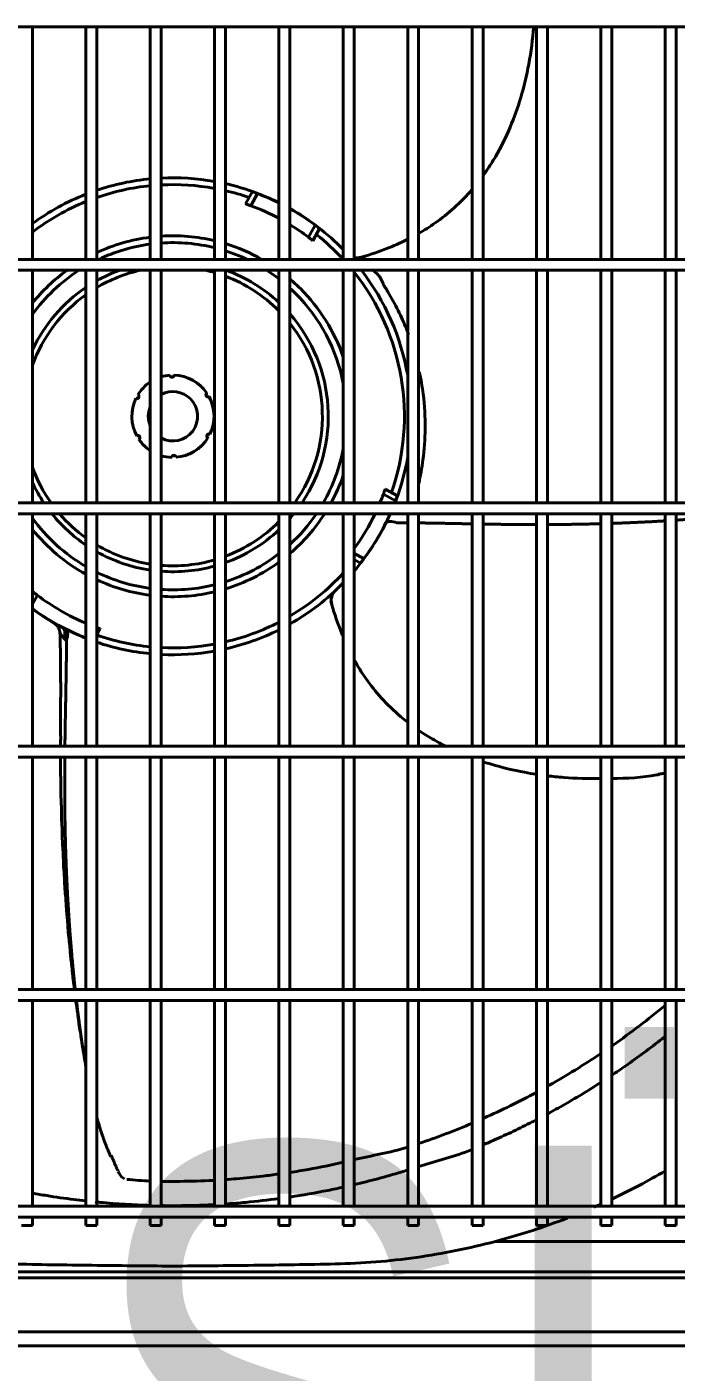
# Model space of a CAD drawing. Extents: x 58467 to 79089, y -33726 to -17391.
# Drawn here: x 78398.43 to 78422.12, y -19486.86 to -19437.8 of the extents above; entities that cross this region are included whole.
import ezdxf

# ---------------------------------------------------------------- set-up
doc = ezdxf.new("R2010")
doc.units = 0
doc.header["$LTSCALE"] = 100
doc.layers.add('+ENTE-ST-DOSEME USTU KONDDRENAJ', color=110, linetype='DOSEMEUSTUKONDENSDRENAJ_LINE', lineweight=40)
doc.layers.add('BA_text_material', color=12, linetype='Continuous')
doc.styles.add('text2', font='arial.ttf', dxfattribs={"width": 0.8})
doc.linetypes.add('DOSEMEUSTUKONDENSDRENAJ_LINE', pattern='A,300,-40,["CD",Standard,S=15,R=0,X=-35,Y=-7.5],0', length=340)

# ---------------------------------------------------------------- blocks, each defined once
blk = doc.blocks.new('2 KAT SOL')
at = {"color": 3}
for p, q in [((54065.897, -32138.881, -3.539), (54184.259, -32138.881, -3.539)), ((54089.216, -32147.36, -3.539), (54089.216, -32138.882, -3.539)), ((54091.166, -32138.882, -3.539), (54091.166, -32147.36, -3.539)), ((54091.566, -32147.36, -3.539), (54091.566, -32138.882, -3.539)), ((54093.516, -32138.882, -3.539), (54093.516, -32147.36, -3.539)), ((54093.916, -32147.36, -3.539), (54093.916, -32138.882, -3.539)), ((54095.865, -32138.882, -3.539), (54095.865, -32147.36, -3.539)), ((54096.265, -32147.36, -3.539), (54096.265, -32138.882, -3.539)), ((54098.215, -32138.882, -3.539), (54098.215, -32147.36, -3.539)), ((54098.615, -32147.36, -3.539), (54098.615, -32138.882, -3.539)), ((54100.565, -32138.882, -3.539), (54100.565, -32147.36, -3.539)), ((54100.965, -32147.36, -3.539), (54100.965, -32138.882, -3.539)), ((54102.914, -32138.882, -3.539), (54102.914, -32147.36, -3.539)), ((54103.314, -32147.36, -3.539), (54103.314, -32138.882, -3.539)), ((54105.264, -32138.882, -3.539), (54105.264, -32147.36, -3.539)), ((54105.664, -32147.36, -3.539), (54105.664, -32138.882, -3.539)), ((54107.613, -32138.882, -3.539), (54107.613, -32147.36, -3.539)), ((54108.013, -32147.36, -3.539), (54108.013, -32138.882, -3.539)), ((54109.963, -32138.882, -3.539), (54109.963, -32147.36, -3.539)), ((54110.363, -32147.36, -3.539), (54110.363, -32138.882, -3.539)), ((54112.313, -32138.882, -3.539), (54112.313, -32147.36, -3.539)), ((54112.713, -32147.36, -3.539), (54112.713, -32138.882, -3.539)), ((54097, -32145.334, -3.539), (54097.244, -32144.889, -3.539)), ((54097.434, -32144.959, -3.539), (54097.19, -32145.402, -3.539)), ((54098.714, -32145.561, -3.539), (54098.715, -32145.561, -3.539)), ((54099.294, -32146.556, -3.539), (54099.537, -32146.113, -3.539)), ((54099.698, -32146.236, -3.539), (54099.454, -32146.681, -3.539)), ((54184.259, -32147.36, -3.539), (54065.897, -32147.36, -3.539)), ((54065.897, -32147.76, -3.539), (54184.259, -32147.76, -3.539)), ((54089.216, -32156.238, -3.539), (54089.216, -32147.76, -3.539)), ((54091.166, -32147.76, -3.539), (54091.166, -32156.238, -3.539)), ((54091.566, -32156.238, -3.539), (54091.566, -32147.76, -3.539)), ((54093.516, -32147.76, -3.539), (54093.516, -32156.238, -3.539)), ((54093.916, -32156.238, -3.539), (54093.916, -32147.76, -3.539)), ((54095.865, -32147.76, -3.539), (54095.865, -32156.238, -3.539)), ((54096.265, -32156.238, -3.539), (54096.265, -32147.76, -3.539)), ((54098.215, -32147.76, -3.539), (54098.215, -32156.238, -3.539)), ((54098.615, -32156.238, -3.539), (54098.615, -32147.76, -3.539)), ((54100.565, -32147.76, -3.539), (54100.565, -32156.238, -3.539)), ((54100.965, -32156.238, -3.539), (54100.965, -32147.76, -3.539)), ((54102.914, -32147.76, -3.539), (54102.914, -32156.238, -3.539)), ((54103.314, -32156.238, -3.539), (54103.314, -32147.76, -3.539)), ((54105.264, -32147.76, -3.539), (54105.264, -32156.238, -3.539)), ((54105.664, -32156.238, -3.539), (54105.664, -32147.76, -3.539)), ((54107.613, -32147.76, -3.539), (54107.613, -32156.238, -3.539)), ((54108.013, -32156.238, -3.539), (54108.013, -32147.76, -3.539)), ((54109.963, -32147.76, -3.539), (54109.963, -32156.238, -3.539)), ((54110.363, -32156.238, -3.539), (54110.363, -32147.76, -3.539)), ((54112.313, -32147.76, -3.539), (54112.313, -32156.238, -3.539)), ((54112.713, -32156.238, -3.539), (54112.713, -32147.76, -3.539)), ((54102.094, -32155.737, -3.539), (54102.539, -32155.981, -3.539)), ((54184.259, -32156.239, -3.539), (54065.897, -32156.239, -3.539)), ((54102.469, -32156.171, -3.539), (54102.026, -32155.928, -3.539)), ((54065.897, -32156.638, -3.539), (54184.259, -32156.638, -3.539)), ((54089.216, -32165.117, -3.539), (54089.216, -32156.638, -3.539)), ((54091.166, -32156.638, -3.539), (54091.166, -32165.117, -3.539)), ((54091.566, -32165.117, -3.539), (54091.566, -32156.638, -3.539)), ((54093.516, -32156.638, -3.539), (54093.516, -32165.117, -3.539)), ((54093.916, -32165.117, -3.539), (54093.916, -32156.638, -3.539)), ((54095.865, -32156.638, -3.539), (54095.865, -32165.117, -3.539)), ((54096.265, -32165.117, -3.539), (54096.265, -32156.638, -3.539)), ((54098.215, -32156.638, -3.539), (54098.215, -32165.117, -3.539)), ((54098.615, -32165.117, -3.539), (54098.615, -32156.638, -3.539)), ((54100.565, -32156.638, -3.539), (54100.565, -32165.117, -3.539)), ((54100.965, -32165.117, -3.539), (54100.965, -32156.638, -3.539)), ((54102.914, -32156.638, -3.539), (54102.914, -32165.117, -3.539)), ((54103.314, -32165.117, -3.539), (54103.314, -32156.638, -3.539)), ((54105.264, -32156.638, -3.539), (54105.264, -32165.117, -3.539)), ((54105.664, -32165.117, -3.539), (54105.664, -32156.638, -3.539)), ((54107.613, -32156.638, -3.539), (54107.613, -32165.117, -3.539)), ((54108.013, -32165.117, -3.539), (54108.013, -32156.638, -3.539)), ((54109.963, -32156.638, -3.539), (54109.963, -32165.117, -3.539)), ((54110.363, -32165.117, -3.539), (54110.363, -32156.638, -3.539)), ((54112.313, -32156.638, -3.539), (54112.313, -32165.117, -3.539)), ((54112.713, -32165.117, -3.539), (54112.713, -32156.638, -3.539)), ((54103.314, -32157.554, -3.539), (54103.317, -32157.556, -3.539)), ((54103.314, -32157.554, -3.539), (54103.317, -32157.556, -3.539)), ((54100.965, -32158.083, -3.539), (54101.315, -32158.275, -3.539)), ((54101.192, -32158.436, -3.539), (54100.965, -32158.311, -3.539)), ((54089.216, -32159.521, -3.539), (54089.236, -32159.485, -3.539)), ((54089.396, -32159.609, -3.539), (54089.216, -32159.937, -3.539)), ((54100.28, -32159.442, -3.539), (54100.261, -32159.46, -3.539)), ((54091.691, -32160.831, -3.539), (54091.566, -32161.059, -3.539)), ((54103.319, -32161.506, -3.539), (54103.314, -32161.511, -3.539)), ((54184.259, -32165.117, -3.539), (54065.897, -32165.117, -3.539)), ((54065.897, -32165.517, -3.539), (54184.259, -32165.517, -3.539)), ((54089.216, -32173.995, -3.539), (54089.216, -32165.517, -3.539)), ((54091.166, -32165.517, -3.539), (54091.166, -32173.995, -3.539)), ((54091.566, -32173.995, -3.539), (54091.566, -32165.517, -3.539)), ((54093.516, -32165.517, -3.539), (54093.516, -32173.995, -3.539)), ((54093.916, -32173.995, -3.539), (54093.916, -32165.517, -3.539)), ((54095.865, -32165.517, -3.539), (54095.865, -32173.995, -3.539)), ((54096.265, -32173.995, -3.539), (54096.265, -32165.517, -3.539)), ((54098.215, -32165.517, -3.539), (54098.215, -32173.995, -3.539)), ((54098.615, -32173.995, -3.539), (54098.615, -32165.517, -3.539)), ((54100.565, -32165.517, -3.539), (54100.565, -32173.995, -3.539)), ((54100.965, -32173.995, -3.539), (54100.965, -32165.517, -3.539)), ((54102.914, -32165.517, -3.539), (54102.914, -32173.995, -3.539)), ((54103.314, -32173.995, -3.539), (54103.314, -32165.517, -3.539)), ((54105.264, -32165.517, -3.539), (54105.264, -32173.995, -3.539)), ((54105.664, -32173.995, -3.539), (54105.664, -32165.517, -3.539)), ((54107.613, -32165.517, -3.539), (54107.613, -32173.995, -3.539)), ((54108.013, -32173.995, -3.539), (54108.013, -32165.517, -3.539)), ((54109.963, -32165.517, -3.539), (54109.963, -32173.995, -3.539)), ((54110.363, -32173.995, -3.539), (54110.363, -32165.517, -3.539)), ((54112.313, -32165.517, -3.539), (54112.313, -32173.995, -3.539)), ((54112.713, -32173.995, -3.539), (54112.713, -32165.517, -3.539)), ((54184.259, -32173.996, -3.539), (54065.897, -32173.996, -3.539)), ((54065.897, -32174.396, -3.539), (54184.259, -32174.396, -3.539)), ((54089.216, -32181.9, -3.539), (54089.216, -32174.395, -3.539)), ((54091.166, -32174.395, -3.539), (54091.166, -32181.9, -3.539)), ((54091.566, -32181.9, -3.539), (54091.566, -32174.395, -3.539)), ((54093.516, -32174.395, -3.539), (54093.516, -32181.9, -3.539)), ((54093.916, -32181.9, -3.539), (54093.916, -32174.395, -3.539)), ((54095.865, -32174.395, -3.539), (54095.865, -32181.9, -3.539)), ((54096.265, -32181.9, -3.539), (54096.265, -32174.395, -3.539)), ((54098.215, -32174.395, -3.539), (54098.215, -32181.9, -3.539)), ((54098.615, -32181.9, -3.539), (54098.615, -32174.395, -3.539)), ((54100.565, -32174.395, -3.539), (54100.565, -32181.9, -3.539)), ((54100.965, -32181.9, -3.539), (54100.965, -32174.395, -3.539)), ((54102.914, -32174.395, -3.539), (54102.914, -32181.9, -3.539)), ((54103.314, -32181.9, -3.539), (54103.314, -32174.395, -3.539)), ((54105.264, -32174.395, -3.539), (54105.264, -32181.9, -3.539)), ((54105.664, -32181.9, -3.539), (54105.664, -32174.395, -3.539)), ((54107.613, -32174.395, -3.539), (54107.613, -32181.9, -3.539)), ((54108.013, -32181.9, -3.539), (54108.013, -32174.395, -3.539)), ((54109.963, -32174.395, -3.539), (54109.963, -32181.9, -3.539)), ((54110.363, -32181.9, -3.539), (54110.363, -32174.395, -3.539)), ((54112.313, -32174.395, -3.539), (54112.313, -32181.9, -3.539)), ((54112.713, -32181.9, -3.539), (54112.713, -32174.395, -3.539)), ((54091.159, -32178.252, -3.539), (54091.166, -32178.252, -3.539)), ((54091.159, -32178.252, -3.539), (54091.166, -32178.266, -3.539)), ((54177.76, -32181.9, -3.539), (54072.305, -32181.9, -3.539)), ((54072.305, -32182.3, -3.539), (54177.76, -32182.3, -3.539)), ((54089.216, -32182.6, -3.539), (54088.816, -32182.6, -3.539)), ((54089.216, -32182.6, -3.539), (54089.216, -32182.3, -3.539)), ((54091.166, -32182.3, -3.539), (54091.166, -32182.6, -3.539)), ((54091.566, -32182.6, -3.539), (54091.166, -32182.6, -3.539)), ((54091.566, -32182.6, -3.539), (54091.566, -32182.3, -3.539)), ((54093.516, -32182.3, -3.539), (54093.516, -32182.6, -3.539)), ((54093.916, -32182.6, -3.539), (54093.516, -32182.6, -3.539)), ((54093.916, -32182.6, -3.539), (54093.916, -32182.3, -3.539)), ((54095.865, -32182.3, -3.539), (54095.865, -32182.6, -3.539)), ((54096.265, -32182.6, -3.539), (54095.865, -32182.6, -3.539)), ((54096.265, -32182.6, -3.539), (54096.265, -32182.3, -3.539)), ((54098.215, -32182.3, -3.539), (54098.215, -32182.6, -3.539)), ((54098.615, -32182.6, -3.539), (54098.215, -32182.6, -3.539)), ((54098.615, -32182.6, -3.539), (54098.615, -32182.3, -3.539)), ((54100.565, -32182.3, -3.539), (54100.565, -32182.6, -3.539)), ((54100.965, -32182.6, -3.539), (54100.565, -32182.6, -3.539)), ((54100.965, -32182.6, -3.539), (54100.965, -32182.3, -3.539)), ((54102.914, -32182.3, -3.539), (54102.914, -32182.6, -3.539)), ((54103.314, -32182.6, -3.539), (54102.914, -32182.6, -3.539)), ((54103.314, -32182.6, -3.539), (54103.314, -32182.3, -3.539)), ((54105.264, -32182.3, -3.539), (54105.264, -32182.6, -3.539)), ((54105.664, -32182.6, -3.539), (54105.264, -32182.6, -3.539)), ((54105.664, -32182.6, -3.539), (54105.664, -32182.3, -3.539)), ((54107.613, -32182.3, -3.539), (54107.613, -32182.6, -3.539)), ((54108.013, -32182.6, -3.539), (54107.613, -32182.6, -3.539)), ((54108.013, -32182.6, -3.539), (54108.013, -32182.3, -3.539)), ((54109.963, -32182.3, -3.539), (54109.963, -32182.6, -3.539)), ((54110.363, -32182.6, -3.539), (54109.963, -32182.6, -3.539)), ((54110.363, -32182.6, -3.539), (54110.363, -32182.3, -3.539)), ((54112.313, -32182.3, -3.539), (54112.313, -32182.6, -3.539)), ((54112.713, -32182.6, -3.539), (54112.313, -32182.6, -3.539)), ((54112.713, -32182.6, -3.539), (54112.713, -32182.3, -3.539)), ((54114.485, -32183.18, -3.539), (54106.115, -32183.18, -3.539)), ((54177.59, -32184.504, -3.539), (54072.432, -32184.504, -3.539)), ((54072.585, -32184.292, -3.539), (54177.438, -32184.292, -3.539)), ((54067.032, -32186.483, -3.539), (54183.081, -32186.483, -3.539)), ((54183.081, -32186.983, -3.539), (54067.032, -32186.983, -3.539))]:
    blk.add_line(p, q, dxfattribs=at)
at = {"color": 3, "extrusion": (0, 0, -1)}
for centre, radius, start, end in [((-54094.345, -32153.083, 3.539), 8.699, 71.3663, 84.5273), ((-54094.345, -32153.083, 3.539), 8.699, 87.1681, 100.0628), ((-54094.345, -32153.083, 3.539), 8.699, 102.7514, 110.4357), ((-54094.345, -32153.083, 3.539), 8.699, 53.8703, 68.5638), ((-54094.345, -32153.083, 3.539), 8.191, 110.3267, 118.1938), ((-54094.345, -32153.083, 3.539), 8.699, 119.3961, 135.6416), ((-54094.345, -32153.083, 3.539), 8.191, 121.4183, 127.1733), ((-54094.345, -32153.083, 3.539), 6.582, 65.0137, 82.7494), ((-54094.345, -32153.083, 3.539), 6.582, 86.2481, 103.3425), ((-54094.345, -32153.083, 3.539), 6.582, 106.9538, 119.5988), ((-54094.345, -32153.083, 3.539), 6.582, 60.3844, 61.11), ((-54094.345, -32153.083, 3.539), 6.582, 38.8013, 53.9606), ((-54094.345, -32153.083, 3.539), 5.671, 60.6487, 69.8006), ((-54094.345, -32153.083, 3.539), 5.671, 110.1825, 133.02), ((-54094.345, -32153.083, 3.539), 8.699, 142.2719, 170.0942), ((-54094.345, -32153.083, 3.539), 5.671, 25.2562, 55.8956), ((-54094.345, -32153.083, 3.539), 6.582, 130.4325, 135), ((-54094.345, -32153.083, 3.539), 6.582, 135, 160.8806), ((-54094.345, -32153.083, 3.539), 5.671, 138.8306, 213.8063), ((-54094.345, -32153.083, 3.539), 1.5, 31.5137, 56.4184), ((-54094.345, -32153.083, 3.539), 1.5, 31.6151, 56.419), ((-54094.345, -32153.083, 3.539), 1.5, 73.3536, 85.8849), ((-54094.345, -32153.083, 3.539), 1.5, 73.3536, 85.7851), ((-54094.313, -32151.583, 3.539), 0.075, 180.1825, 357.3175), ((-54094.345, -32153.083, 3.539), 1.5, 91.5149, 145.7851), ((-54094.345, -32153.083, 3.539), 1.5, 91.6151, 145.8849), ((-54093.03, -32152.361, 3.539), 0.075, 120.1825, 297.3175), ((-54095.627, -32152.305, 3.539), 0.075, 240.1825, 57.3175), ((-54094.345, -32153.083, 3.539), 1.5, 331.6151, 25.8849), ((-54094.345, -32153.083, 3.539), 1.5, 331.5149, 25.7863), ((-54094.345, -32153.083, 3.539), 1.5, 151.5149, 205.7851), ((-54094.345, -32153.083, 3.539), 1.5, 151.6151, 205.8849), ((-54093.063, -32153.861, 3.539), 0.075, 60.1825, 237.3175), ((-54095.66, -32153.804, 3.539), 0.075, 300.1825, 117.3175), ((-54094.345, -32153.083, 3.539), 1.5, 303.5817, 325.8849), ((-54094.345, -32153.083, 3.539), 1.5, 303.5818, 325.7851), ((-54094.345, -32153.083, 3.539), 1.5, 211.6151, 265.8849), ((-54094.345, -32153.083, 3.539), 1.5, 211.5149, 265.7851), ((-54094.345, -32153.083, 3.539), 1.5, 271.6151, 286.6471), ((-54094.345, -32153.083, 3.539), 1.5, 271.5149, 286.647), ((-54094.378, -32154.582, 3.539), 0.075, 0.1825, 177.3175), ((-54094.345, -32153.083, 3.539), 8.699, 189.905, 200.4357), ((-54094.345, -32153.083, 3.539), 6.582, 199.1081, 208.6481), ((-54094.345, -32153.083, 3.539), 5.671, 326.1881, 334.7325), ((-54094.345, -32153.083, 3.539), 8.191, 200.3267, 202.6623), ((-54094.345, -32153.083, 3.539), 5.671, 304.0931, 321.1706), ((-54094.345, -32153.083, 3.539), 6.582, 212.6925, 229.5563), ((-54094.345, -32153.083, 3.539), 5.671, 218.8237, 221.1581), ((-54094.345, -32153.083, 3.539), 8.191, 205.7297, 216.0841), ((-54094.345, -32153.083, 3.539), 6.582, 298.8787, 321.1875), ((-54094.345, -32153.083, 3.539), 5.671, 226.9687, 250.2112), ((-54094.345, -32153.083, 3.539), 8.699, 207.6697, 220.4519), ((-54094.345, -32153.083, 3.539), 5.671, 278.4094, 299.34), ((-54094.345, -32153.083, 3.539), 5.671, 254.4525, 274.3425), ((-54094.345, -32153.083, 3.539), 6.582, 233.9887, 253.035), ((-54094.345, -32153.083, 3.539), 6.582, 277.2394, 294.975), ((-54094.345, -32153.083, 3.539), 8.699, 224.3587, 240.6054), ((-54094.345, -32153.083, 3.539), 8.191, 292.8394, 307.1733), ((-54094.345, -32153.083, 3.539), 6.582, 256.6463, 273.7406), ((-54094.345, -32153.083, 3.539), 8.699, 297.6697, 306.1312), ((-54094.345, -32153.083, 3.539), 8.699, 243.5863, 257.2478), ((-54094.345, -32153.083, 3.539), 8.699, 275.4718, 288.6329), ((-54094.345, -32153.083, 3.539), 8.699, 259.9351, 272.8298)]:
    blk.add_arc(centre, radius, start, end, dxfattribs=at)
at = {"color": 3}
for radius, start, end in [(8.449, 95.6354, 109.2045), (8.449, 79.636, 92.9158), (8.449, 70.7868, 76.8654), (8.691, 63.5604, 69.1851), (8.449, 112.1036, 127.3772), (8.691, 53.3149, 60.576), (6.332, 97.5263, 115.3407), (6.332, 76.1063, 93.8869), (8.449, 42.6368, 51.7132), (6.332, 64.6538, 72.3488), (6.332, 122.7938, 144.09), (5.455, 102.6281, 120.6282), (5.455, 73.8169, 77.3662), (6.332, 52.3294, 57.2006), (8.449, 340.7868, 38.4201), (5.455, 45, 69.39), (5.455, 125.6456, 160.0931), (6.332, 45, 47.5988), (6.332, 10.8338, 45), (5.455, 324.6525, 38.4862), (0.9, 45, 118.513), (0.9, 157.2019, 202.7981), (0.9, 241.4868, 45), (6.332, 330.1088, 349.1663), (5.455, 199.9069, 215.3531), (5.455, 220.6856, 234.3544), (6.332, 312.4013, 325.8394), (8.691, 323.3149, 335.8496), (6.332, 215.91, 239.8669), (5.455, 290.61, 315.1912), (5.455, 239.3719, 261.2531), (6.332, 287.6513, 307.6706), (5.455, 265.4831, 286.1831), (6.332, 243.9675, 262.4738), (8.449, 300.3544, 317.4022), (6.332, 266.1131, 283.8938), (8.691, 233.8334, 248.5429), (8.449, 283.1359, 297.2591), (8.449, 250.7868, 264.3659), (8.449, 267.0854, 280.3653)]:
    blk.add_arc((54094.345, -32153.083, -3.539), radius, start, end, dxfattribs=at)
at = {"color": 3, "extrusion": (5.25028e-06, -5.62471e-06, 1)}
blk.add_arc((54101.069, -32146.805, -3.073), 0.5, 257.9694, 286.4725, dxfattribs=at)
at = {"color": 3, "extrusion": (-5.89787e-06, -5.50525e-06, 1)}
blk.add_arc((54100.623, -32159.806, -3.683), 0.5, 133.0877, 196.4735, dxfattribs=at)
at = {"color": 3}
for centre, major_axis, ratio, start_param, end_param in [((54102.965, -32156.294, -3.539), (-0.468, 0.175), 0.588101, 0, 0.392495), ((54090.074, -32161.229, -3.539), (-0.232, -0.443), 0.512974, 1.938544, 3.141593)]:
    blk.add_ellipse(centre, major_axis=major_axis, ratio=ratio, start_param=start_param, end_param=end_param, dxfattribs=at)
for points, knots in [([(54107.514, -32138.882, -3.539), (54107.478, -32139.337, -3.539), (54107.363, -32140.205, -3.539), (54107.072, -32141.431, -3.539), (54106.67, -32142.564, -3.539), (54106.229, -32143.451, -3.539), (54105.868, -32144.021, -3.539), (54105.71, -32144.243, -3.539), (54105.67, -32144.299, -3.539)], [0, 0, 0, 0, 0.239591, 0.456522, 0.654829, 0.860679, 0.964908, 1, 1, 1, 1]), ([(54097.244, -32144.889, -3.539), (54097.244, -32144.889, -3.539), (54097.247, -32144.891, -3.539), (54097.261, -32144.895, -3.539), (54097.272, -32144.899, -3.539), (54097.298, -32144.909, -3.539), (54097.314, -32144.914, -3.539), (54097.349, -32144.927, -3.539), (54097.369, -32144.935, -3.539), (54097.404, -32144.948, -3.539), (54097.419, -32144.953, -3.539), (54097.434, -32144.959, -3.539)], [0, 0, 0, 0, 0.211758, 0.211758, 0.423432, 0.423432, 0.636431, 0.636431, 0.852021, 0.852021, 1, 1, 1, 1]), ([(54098.231, -32145.302, -3.539), (54098.21, -32145.292, -3.539), (54098.19, -32145.283, -3.539), (54098.074, -32145.228, -3.539), (54097.976, -32145.185, -3.539), (54097.793, -32145.103, -3.539), (54097.706, -32145.065, -3.539), (54097.541, -32144.994, -3.539), (54097.461, -32144.961, -3.539), (54097.382, -32144.931, -3.539)], [0, 0, 0, 0, 0.07319, 0.07319, 0.416738, 0.416738, 0.719921, 0.719921, 1, 1, 1, 1]), ([(54105.267, -32144.809, -3.539), (54105.063, -32145.045, -3.539), (54104.639, -32145.481, -3.539), (54103.977, -32146.009, -3.539), (54103.527, -32146.294, -3.539), (54103.322, -32146.412, -3.539)], [0, 0, 0, 0, 0.373378, 0.722391, 1, 1, 1, 1]), ([(54097.19, -32145.402, -3.539), (54097.169, -32145.394, -3.539), (54097.147, -32145.386, -3.539), (54097.107, -32145.372, -3.539), (54097.087, -32145.365, -3.539), (54097.054, -32145.353, -3.539), (54097.039, -32145.348, -3.539), (54097.017, -32145.34, -3.539), (54097.008, -32145.337, -3.539), (54097.001, -32145.335, -3.539), (54097, -32145.334, -3.539), (54097, -32145.334, -3.539)], [0, 0, 0, 0, 0.21816, 0.21816, 0.436362, 0.436362, 0.653817, 0.653817, 0.868707, 0.868707, 1, 1, 1, 1]), ([(54099.537, -32146.113, -3.539), (54099.556, -32146.127, -3.539), (54099.574, -32146.141, -3.539), (54099.609, -32146.167, -3.539), (54099.625, -32146.179, -3.539), (54099.653, -32146.201, -3.539), (54099.665, -32146.21, -3.539), (54099.684, -32146.225, -3.539), (54099.691, -32146.23, -3.539), (54099.697, -32146.235, -3.539), (54099.698, -32146.236, -3.539), (54099.698, -32146.236, -3.539)], [0, 0, 0, 0, 0.217793, 0.217793, 0.435623, 0.435623, 0.652794, 0.652794, 0.867695, 0.867695, 1, 1, 1, 1]), ([(54099.454, -32146.681, -3.539), (54099.454, -32146.681, -3.539), (54099.451, -32146.678, -3.539), (54099.44, -32146.669, -3.539), (54099.431, -32146.662, -3.539), (54099.409, -32146.645, -3.539), (54099.396, -32146.635, -3.539), (54099.366, -32146.611, -3.539), (54099.349, -32146.598, -3.539), (54099.319, -32146.575, -3.539), (54099.307, -32146.566, -3.539), (54099.294, -32146.556, -3.539)], [0, 0, 0, 0, 0.211356, 0.211356, 0.422617, 0.422617, 0.635365, 0.635365, 0.851032, 0.851032, 1, 1, 1, 1]), ([(54102.918, -32146.627, -3.539), (54102.657, -32146.757, -3.539), (54102.058, -32147.017, -3.539), (54101.438, -32147.225, -3.539), (54101.088, -32147.321, -3.539)], [0, 0, 0, 0, 0.448668, 1, 1, 1, 1]), ([(54101.204, -32147.291, -3.539), (54101.205, -32147.294, -3.539), (54101.209, -32147.297, -3.539), (54101.228, -32147.305, -3.539), (54101.245, -32147.309, -3.539), (54101.295, -32147.324, -3.539), (54101.33, -32147.336, -3.539), (54101.361, -32147.358, -3.539), (54101.362, -32147.359, -3.539), (54101.363, -32147.36, -3.539)], [0, 0, 0, 0, 0.194513, 0.194513, 0.457401, 0.457401, 0.983178, 0.983178, 1, 1, 1, 1]), ([(54101.668, -32147.766, -3.539), (54101.687, -32147.792, -3.539), (54101.713, -32147.814, -3.539), (54101.798, -32147.884, -3.539), (54101.851, -32147.939, -3.539), (54101.936, -32148.062, -3.539), (54101.968, -32148.13, -3.539), (54102.02, -32148.261, -3.539), (54102.051, -32148.318, -3.539), (54102.12, -32148.428, -3.539), (54102.159, -32148.483, -3.539), (54102.262, -32148.653, -3.539), (54102.325, -32148.767, -3.539), (54102.512, -32149.108, -3.539), (54102.625, -32149.338, -3.539), (54102.805, -32149.745, -3.539), (54102.878, -32149.922, -3.539), (54102.944, -32150.099, -3.539)], [0, 0, 0, 0, 0.035525, 0.035525, 0.109228, 0.109228, 0.18293, 0.18293, 0.256633, 0.256633, 0.330336, 0.330336, 0.477742, 0.477742, 0.772553, 0.772553, 1, 1, 1, 1]), ([(54103.342, -32151.458, -3.539), (54103.401, -32151.733, -3.539), (54103.446, -32152.004, -3.539), (54103.587, -32153.135, -3.539), (54103.565, -32153.946, -3.539), (54103.43, -32154.973, -3.539), (54103.379, -32155.261, -3.539), (54103.317, -32155.532, -3.539)], [0, 0, 0, 0, 0.178319, 0.178319, 0.758219, 0.758219, 1, 1, 1, 1]), ([(54092.993, -32152.429, -3.539), (54093.01, -32152.438, -3.539), (54093.054, -32152.443, -3.539), (54093.094, -32152.41, -3.539), (54093.105, -32152.372, -3.539), (54093.103, -32152.343, -3.539), (54093.088, -32152.315, -3.539), (54093.073, -32152.302, -3.539), (54093.065, -32152.298, -3.539)], [0, 0, 0, 0, 0.25, 0.5, 0.625, 0.75, 0.875, 1, 1, 1, 1]), ([(54093.103, -32153.927, -3.539), (54093.119, -32153.917, -3.539), (54093.146, -32153.881, -3.539), (54093.137, -32153.83, -3.539), (54093.11, -32153.801, -3.539), (54093.083, -32153.788, -3.539), (54093.052, -32153.787, -3.539), (54093.033, -32153.794, -3.539), (54093.025, -32153.799, -3.539)], [0, 0, 0, 0, 0.25, 0.5, 0.625, 0.75, 0.875, 1, 1, 1, 1]), ([(54094.456, -32154.58, -3.539), (54094.455, -32154.562, -3.539), (54094.437, -32154.521, -3.539), (54094.388, -32154.503, -3.539), (54094.35, -32154.512, -3.539), (54094.325, -32154.528, -3.539), (54094.309, -32154.555, -3.539), (54094.305, -32154.574, -3.539), (54094.306, -32154.584, -3.539)], [0, 0, 0, 0, 0.25, 0.5, 0.625, 0.75, 0.875, 1, 1, 1, 1]), ([(54102.026, -32155.928, -3.539), (54102.034, -32155.906, -3.539), (54102.042, -32155.885, -3.539), (54102.056, -32155.844, -3.539), (54102.063, -32155.825, -3.539), (54102.075, -32155.791, -3.539), (54102.08, -32155.776, -3.539), (54102.088, -32155.754, -3.539), (54102.091, -32155.746, -3.539), (54102.093, -32155.739, -3.539), (54102.094, -32155.737, -3.539), (54102.094, -32155.737, -3.539)], [0, 0, 0, 0, 0.21816, 0.21816, 0.436362, 0.436362, 0.653817, 0.653817, 0.868707, 0.868707, 1, 1, 1, 1]), ([(54102.539, -32155.981, -3.539), (54102.539, -32155.981, -3.539), (54102.537, -32155.985, -3.539), (54102.533, -32155.999, -3.539), (54102.529, -32156.009, -3.539), (54102.519, -32156.035, -3.539), (54102.514, -32156.051, -3.539), (54102.501, -32156.087, -3.539), (54102.493, -32156.107, -3.539), (54102.48, -32156.142, -3.539), (54102.475, -32156.156, -3.539), (54102.469, -32156.171, -3.539)], [0, 0, 0, 0, 0.211758, 0.211758, 0.423432, 0.423432, 0.636431, 0.636431, 0.852021, 0.852021, 1, 1, 1, 1]), ([(54102.126, -32156.968, -3.539), (54102.136, -32156.948, -3.539), (54102.145, -32156.927, -3.539), (54102.196, -32156.818, -3.539), (54102.236, -32156.728, -3.539), (54102.276, -32156.639, -3.539)], [0, 0, 0, 0, 0.187509, 0.187509, 1, 1, 1, 1]), ([(54112.712, -32156.873, -3.539), (54112.717, -32156.872, -3.539), (54112.787, -32156.868, -3.539), (54112.906, -32156.86, -3.539), (54113.07, -32156.848, -3.539), (54113.217, -32156.837, -3.539), (54113.361, -32156.826, -3.539), (54113.52, -32156.813, -3.539), (54113.678, -32156.801, -3.539), (54113.835, -32156.787, -3.539), (54113.993, -32156.774, -3.539), (54114.134, -32156.761, -3.539), (54114.291, -32156.747, -3.539), (54114.433, -32156.734, -3.539), (54114.568, -32156.721, -3.539), (54114.64, -32156.714, -3.539), (54114.664, -32156.711, -3.539)], [0, 0, 0, 0, 0.007103, 0.105116, 0.178625, 0.252135, 0.325644, 0.399153, 0.497166, 0.570676, 0.644185, 0.742198, 0.791204, 0.889217, 0.962726, 1, 1, 1, 1]), ([(54102.52, -32156.969, -3.539), (54102.429, -32156.94, -3.539), (54102.343, -32156.925, -3.539), (54102.204, -32156.924, -3.539), (54102.152, -32156.94, -3.539), (54102.126, -32156.968, -3.539)], [0, 0, 0, 0, 0.5, 0.5, 1, 1, 1, 1]), ([(54102.533, -32156.971, -3.539), (54102.549, -32156.971, -3.539), (54102.59, -32156.971, -3.539), (54102.675, -32156.971, -3.539), (54102.767, -32156.97, -3.539), (54102.851, -32156.971, -3.539), (54102.896, -32156.971, -3.539), (54102.914, -32156.971, -3.539)], [0, 0, 0, 0, 0.131384, 0.341336, 0.656263, 0.866214, 1, 1, 1, 1]), ([(54103.315, -32156.974, -3.539), (54103.316, -32156.974, -3.539), (54103.36, -32156.974, -3.539), (54103.432, -32156.975, -3.539), (54103.539, -32156.976, -3.539), (54103.638, -32156.978, -3.539), (54103.739, -32156.979, -3.539), (54103.855, -32156.981, -3.539), (54103.957, -32156.983, -3.539), (54104.073, -32156.985, -3.539), (54104.191, -32156.987, -3.539), (54104.311, -32156.989, -3.539), (54104.415, -32156.991, -3.539), (54104.523, -32156.994, -3.539), (54104.646, -32156.996, -3.539), (54104.774, -32156.998, -3.539), (54104.899, -32157.001, -3.539), (54105.025, -32157.003, -3.539), (54105.15, -32157.006, -3.539), (54105.229, -32157.007, -3.539), (54105.262, -32157.008, -3.539), (54105.263, -32157.008, -3.539)], [0, 0, 0, 0, 0.002758, 0.072208, 0.118509, 0.164809, 0.234259, 0.28056, 0.35001, 0.396311, 0.465761, 0.535212, 0.581512, 0.627812, 0.697263, 0.766713, 0.813014, 0.882464, 0.951915, 0.998215, 1, 1, 1, 1]), ([(54105.665, -32157.015, -3.539), (54105.702, -32157.016, -3.539), (54105.786, -32157.017, -3.539), (54105.902, -32157.019, -3.539), (54106.045, -32157.021, -3.539), (54106.174, -32157.023, -3.539), (54106.322, -32157.025, -3.539), (54106.455, -32157.027, -3.539), (54106.587, -32157.028, -3.539), (54106.735, -32157.029, -3.539), (54106.865, -32157.031, -3.539), (54107.011, -32157.032, -3.539), (54107.14, -32157.033, -3.539), (54107.286, -32157.033, -3.539), (54107.432, -32157.034, -3.539), (54107.542, -32157.034, -3.539), (54107.602, -32157.034, -3.539), (54107.614, -32157.034, -3.539)], [0, 0, 0, 0, 0.058456, 0.133376, 0.183323, 0.283216, 0.333162, 0.408082, 0.483002, 0.532949, 0.632842, 0.682788, 0.757708, 0.832628, 0.907548, 0.982468, 1, 1, 1, 1]), ([(54108.015, -32157.033, -3.539), (54108.07, -32157.033, -3.539), (54108.159, -32157.033, -3.539), (54108.315, -32157.032, -3.539), (54108.448, -32157.031, -3.539), (54108.612, -32157.029, -3.539), (54108.744, -32157.028, -3.539), (54108.908, -32157.025, -3.539), (54109.039, -32157.023, -3.539), (54109.204, -32157.021, -3.539), (54109.336, -32157.018, -3.539), (54109.503, -32157.014, -3.539), (54109.638, -32157.011, -3.539), (54109.806, -32157.007, -3.539), (54109.905, -32157.005, -3.539), (54109.97, -32157.003, -3.539)], [0, 0, 0, 0, 0.083725, 0.134792, 0.236924, 0.28799, 0.390123, 0.441189, 0.543321, 0.594388, 0.69652, 0.747586, 0.849719, 0.900785, 1, 1, 1, 1]), ([(54110.36, -32156.991, -3.539), (54110.38, -32156.99, -3.539), (54110.449, -32156.988, -3.539), (54110.583, -32156.983, -3.539), (54110.731, -32156.977, -3.539), (54110.895, -32156.971, -3.539), (54111.043, -32156.965, -3.539), (54111.209, -32156.957, -3.539), (54111.36, -32156.95, -3.539), (54111.51, -32156.943, -3.539), (54111.676, -32156.935, -3.539), (54111.822, -32156.927, -3.539), (54111.984, -32156.918, -3.539), (54112.129, -32156.91, -3.539), (54112.249, -32156.902, -3.539), (54112.304, -32156.899, -3.539), (54112.311, -32156.899, -3.539)], [0, 0, 0, 0, 0.030761, 0.106414, 0.207284, 0.257719, 0.358589, 0.434241, 0.509893, 0.585546, 0.661198, 0.762068, 0.812503, 0.913373, 0.989026, 1, 1, 1, 1]), ([(54101.315, -32158.275, -3.539), (54101.301, -32158.293, -3.539), (54101.287, -32158.312, -3.539), (54101.261, -32158.346, -3.539), (54101.249, -32158.362, -3.539), (54101.227, -32158.39, -3.539), (54101.218, -32158.403, -3.539), (54101.203, -32158.422, -3.539), (54101.198, -32158.428, -3.539), (54101.193, -32158.434, -3.539), (54101.192, -32158.436, -3.539), (54101.192, -32158.436, -3.539)], [0, 0, 0, 0, 0.217793, 0.217793, 0.435623, 0.435623, 0.652794, 0.652794, 0.867695, 0.867695, 1, 1, 1, 1]), ([(54089.236, -32159.485, -3.539), (54089.236, -32159.485, -3.539), (54089.239, -32159.487, -3.539), (54089.251, -32159.496, -3.539), (54089.26, -32159.503, -3.539), (54089.281, -32159.52, -3.539), (54089.295, -32159.531, -3.539), (54089.325, -32159.554, -3.539), (54089.342, -32159.567, -3.539), (54089.371, -32159.59, -3.539), (54089.384, -32159.6, -3.539), (54089.396, -32159.609, -3.539)], [0, 0, 0, 0, 0.211356, 0.211356, 0.422617, 0.422617, 0.635365, 0.635365, 0.851032, 0.851032, 1, 1, 1, 1]), ([(54100.554, -32161.116, -3.539), (54100.518, -32161.029, -3.539), (54100.348, -32160.607, -3.539), (54100.203, -32160.175, -3.539), (54100.107, -32159.825, -3.539)], [0, 0, 0, 0, 0.208433, 1, 1, 1, 1]), ([(54090.023, -32160.642, -3.539), (54090.059, -32160.666, -3.539), (54090.13, -32160.728, -3.539), (54090.198, -32160.861, -3.539), (54090.233, -32160.97, -3.539), (54090.225, -32161.025, -3.539), (54090.224, -32161.027, -3.539)], [0, 0, 0, 0, 0.282713, 0.623797, 0.98945, 1, 1, 1, 1]), ([(54090.219, -32160.904, -3.539), (54090.226, -32161.099, -3.539), (54090.237, -32161.496, -3.539), (54090.24, -32161.918, -3.539), (54090.241, -32162.203, -3.539), (54090.24, -32162.326, -3.539), (54090.242, -32162.457, -3.539), (54090.239, -32162.566, -3.539), (54090.24, -32162.667, -3.539), (54090.247, -32162.829, -3.539), (54090.264, -32163.013, -3.539), (54090.248, -32163.294, -3.539), (54090.232, -32163.679, -3.539), (54090.243, -32163.988, -3.539), (54090.238, -32164.235, -3.539), (54090.235, -32164.36, -3.539), (54090.237, -32164.543, -3.539), (54090.255, -32164.739, -3.539), (54090.243, -32164.972, -3.539), (54090.24, -32165.084, -3.539), (54090.239, -32165.118, -3.539)], [0, 0, 0, 0, 0.133514, 0.270433, 0.286934, 0.326862, 0.357504, 0.38702, 0.40567, 0.425383, 0.498549, 0.559198, 0.624297, 0.752478, 0.802637, 0.822176, 0.83997, 0.924593, 0.976886, 1, 1, 1, 1]), ([(54090.369, -32161.181, -3.539), (54090.323, -32161.129, -3.539), (54090.278, -32161.079, -3.539), (54090.235, -32161.023, -3.539), (54090.225, -32161.013, -3.539), (54090.223, -32161.016, -3.539)], [0, 0, 0, 0, 0.677972, 0.677972, 1, 1, 1, 1]), ([(54090.459, -32161.257, -3.539), (54090.488, -32161.166, -3.539), (54090.503, -32161.081, -3.539), (54090.504, -32160.942, -3.539), (54090.488, -32160.889, -3.539), (54090.46, -32160.863, -3.539)], [0, 0, 0, 0, 0.5, 0.5, 1, 1, 1, 1]), ([(54090.46, -32160.863, -3.539), (54090.48, -32160.873, -3.539), (54090.501, -32160.883, -3.539), (54090.617, -32160.937, -3.539), (54090.714, -32160.98, -3.539), (54090.898, -32161.062, -3.539), (54090.984, -32161.1, -3.539), (54091.102, -32161.151, -3.539), (54091.134, -32161.164, -3.539), (54091.166, -32161.178, -3.539)], [0, 0, 0, 0, 0.087898, 0.087898, 0.500484, 0.500484, 0.864594, 0.864594, 1, 1, 1, 1]), ([(54091.566, -32160.787, -3.539), (54091.586, -32160.794, -3.539), (54091.604, -32160.801, -3.539), (54091.637, -32160.813, -3.539), (54091.652, -32160.818, -3.539), (54091.674, -32160.825, -3.539), (54091.682, -32160.828, -3.539), (54091.689, -32160.831, -3.539), (54091.691, -32160.831, -3.539), (54091.691, -32160.831, -3.539)], [0, 0, 0, 0, 0.272273, 0.272273, 0.55574, 0.55574, 0.835863, 0.835863, 1, 1, 1, 1]), ([(54090.456, -32161.27, -3.539), (54090.456, -32161.27, -3.539), (54090.456, -32161.27, -3.539), (54090.425, -32161.242, -3.539), (54090.396, -32161.211, -3.539), (54090.369, -32161.181, -3.539)], [0, 0, 0, 0, 0.000046, 0.000046, 1, 1, 1, 1]), ([(54090.456, -32161.27, -3.539), (54090.457, -32161.286, -3.539), (54090.457, -32161.328, -3.539), (54090.457, -32161.412, -3.539), (54090.458, -32161.504, -3.539), (54090.457, -32161.598, -3.539), (54090.457, -32161.682, -3.539), (54090.457, -32161.763, -3.539), (54090.456, -32161.859, -3.539), (54090.456, -32161.959, -3.539), (54090.454, -32162.071, -3.539), (54090.453, -32162.169, -3.539), (54090.452, -32162.276, -3.539), (54090.45, -32162.376, -3.539), (54090.449, -32162.477, -3.539), (54090.447, -32162.592, -3.539), (54090.445, -32162.694, -3.539), (54090.443, -32162.811, -3.539), (54090.441, -32162.928, -3.539), (54090.439, -32163.048, -3.539), (54090.437, -32163.153, -3.539), (54090.434, -32163.261, -3.539), (54090.432, -32163.384, -3.539), (54090.43, -32163.511, -3.539), (54090.427, -32163.637, -3.539), (54090.424, -32163.763, -3.539), (54090.422, -32163.887, -3.539), (54090.42, -32164.012, -3.539), (54090.418, -32164.137, -3.539), (54090.415, -32164.262, -3.539), (54090.413, -32164.387, -3.539), (54090.411, -32164.513, -3.539), (54090.409, -32164.639, -3.539), (54090.407, -32164.783, -3.539), (54090.405, -32164.912, -3.539), (54090.403, -32165.035, -3.539), (54090.403, -32165.093, -3.539), (54090.402, -32165.118, -3.539)], [0, 0, 0, 0, 0.014596, 0.03792, 0.072906, 0.09623, 0.119554, 0.142878, 0.166202, 0.201188, 0.224512, 0.259498, 0.282822, 0.306146, 0.341132, 0.364456, 0.399442, 0.422766, 0.457752, 0.492738, 0.516062, 0.539386, 0.574372, 0.609358, 0.632682, 0.667668, 0.702654, 0.725978, 0.760964, 0.79595, 0.819274, 0.85426, 0.889246, 0.91257, 0.959218, 0.982542, 1, 1, 1, 1]), ([(54102.909, -32164.242, -3.539), (54102.827, -32164.178, -3.539), (54102.488, -32163.903, -3.539), (54101.96, -32163.393, -3.539), (54101.394, -32162.683, -3.539), (54101.091, -32162.197, -3.539), (54100.957, -32161.954, -3.539)], [0, 0, 0, 0, 0.103677, 0.436935, 0.728671, 1, 1, 1, 1]), ([(54104.331, -32165.135, -3.539), (54104.155, -32165.047, -3.539), (54103.81, -32164.86, -3.539), (54103.477, -32164.649, -3.539), (54103.314, -32164.538, -3.539)], [0, 0, 0, 0, 0.500416, 1, 1, 1, 1]), ([(54090.242, -32165.526, -3.539), (54090.244, -32165.583, -3.539), (54090.248, -32165.741, -3.539), (54090.246, -32165.907, -3.539), (54090.244, -32166.069, -3.539), (54090.244, -32166.152, -3.539), (54090.254, -32166.305, -3.539), (54090.262, -32166.483, -3.539), (54090.257, -32166.7, -3.539), (54090.256, -32166.953, -3.539), (54090.271, -32167.24, -3.539), (54090.28, -32167.469, -3.539), (54090.28, -32167.65, -3.539), (54090.28, -32167.773, -3.539), (54090.285, -32167.893, -3.539), (54090.299, -32168.06, -3.539), (54090.304, -32168.254, -3.539), (54090.306, -32168.474, -3.539), (54090.315, -32168.714, -3.539), (54090.335, -32168.967, -3.539), (54090.346, -32169.181, -3.539), (54090.349, -32169.354, -3.539), (54090.352, -32169.511, -3.539), (54090.374, -32169.717, -3.539), (54090.384, -32169.94, -3.539), (54090.392, -32170.155, -3.539), (54090.407, -32170.386, -3.539), (54090.432, -32170.632, -3.539), (54090.448, -32170.845, -3.539), (54090.455, -32171.019, -3.539), (54090.463, -32171.182, -3.539), (54090.491, -32171.393, -3.539), (54090.505, -32171.625, -3.539), (54090.519, -32171.843, -3.539), (54090.541, -32172.072, -3.539), (54090.571, -32172.311, -3.539), (54090.59, -32172.524, -3.539), (54090.602, -32172.704, -3.539), (54090.618, -32172.875, -3.539), (54090.653, -32173.093, -3.539), (54090.672, -32173.348, -3.539), (54090.695, -32173.575, -3.539), (54090.723, -32173.783, -3.539), (54090.742, -32173.914, -3.539), (54090.753, -32173.997, -3.539)], [0, 0, 0, 0, 0.020993, 0.060732, 0.0678, 0.074162, 0.086897, 0.117658, 0.135798, 0.155524, 0.197696, 0.23796, 0.254024, 0.266902, 0.278583, 0.291499, 0.323077, 0.341369, 0.36095, 0.402348, 0.440072, 0.454754, 0.466698, 0.490617, 0.521317, 0.539051, 0.558332, 0.59936, 0.637234, 0.652147, 0.664401, 0.689266, 0.720818, 0.739028, 0.758563, 0.799999, 0.837338, 0.851752, 0.864099, 0.891017, 0.924896, 0.944238, 0.965101, 1, 1, 1, 1]), ([(54090.398, -32165.519, -3.539), (54090.398, -32165.558, -3.539), (54090.397, -32165.629, -3.539), (54090.396, -32165.748, -3.539), (54090.395, -32165.878, -3.539), (54090.395, -32166.024, -3.539), (54090.394, -32166.17, -3.539), (54090.394, -32166.317, -3.539), (54090.394, -32166.465, -3.539), (54090.394, -32166.598, -3.539), (54090.395, -32166.749, -3.539), (54090.395, -32166.885, -3.539), (54090.396, -32167.053, -3.539), (54090.397, -32167.185, -3.539), (54090.399, -32167.35, -3.539), (54090.4, -32167.481, -3.539), (54090.403, -32167.645, -3.539), (54090.405, -32167.777, -3.539), (54090.407, -32167.941, -3.539), (54090.41, -32168.074, -3.539), (54090.414, -32168.24, -3.539), (54090.417, -32168.376, -3.539), (54090.421, -32168.545, -3.539), (54090.425, -32168.697, -3.539), (54090.43, -32168.862, -3.539), (54090.434, -32169.01, -3.539), (54090.439, -32169.157, -3.539), (54090.445, -32169.321, -3.539), (54090.45, -32169.468, -3.539), (54090.457, -32169.632, -3.539), (54090.463, -32169.78, -3.539), (54090.471, -32169.946, -3.539), (54090.478, -32170.097, -3.539), (54090.485, -32170.248, -3.539), (54090.493, -32170.413, -3.539), (54090.501, -32170.559, -3.539), (54090.51, -32170.721, -3.539), (54090.518, -32170.866, -3.539), (54090.528, -32171.028, -3.539), (54090.538, -32171.189, -3.539), (54090.547, -32171.334, -3.539), (54090.558, -32171.496, -3.539), (54090.568, -32171.643, -3.539), (54090.58, -32171.807, -3.539), (54090.591, -32171.954, -3.539), (54090.602, -32172.099, -3.539), (54090.615, -32172.258, -3.539), (54090.627, -32172.415, -3.539), (54090.641, -32172.573, -3.539), (54090.654, -32172.73, -3.539), (54090.667, -32172.871, -3.539), (54090.681, -32173.028, -3.539), (54090.694, -32173.17, -3.539), (54090.71, -32173.329, -3.539), (54090.724, -32173.472, -3.539), (54090.738, -32173.614, -3.539), (54090.754, -32173.77, -3.539), (54090.768, -32173.896, -3.539), (54090.776, -32173.976, -3.539), (54090.778, -32173.995, -3.539)], [0, 0, 0, 0, 0.013718, 0.025238, 0.042517, 0.059796, 0.077075, 0.094355, 0.111634, 0.128913, 0.140433, 0.163472, 0.174991, 0.19803, 0.20955, 0.232588, 0.244108, 0.267147, 0.278666, 0.301705, 0.313225, 0.336264, 0.347783, 0.370822, 0.388101, 0.405381, 0.42266, 0.439939, 0.462978, 0.474498, 0.497537, 0.514816, 0.532095, 0.549374, 0.566653, 0.589692, 0.601212, 0.624251, 0.64153, 0.658809, 0.681848, 0.693368, 0.716407, 0.733686, 0.750965, 0.768244, 0.785524, 0.808563, 0.825842, 0.843121, 0.86616, 0.877679, 0.900718, 0.917998, 0.935277, 0.952556, 0.969835, 0.992874, 1, 1, 1, 1]), ([(54107.612, -32166.143, -3.539), (54107.469, -32166.121, -3.539), (54106.916, -32166.027, -3.539), (54106.264, -32165.873, -3.539), (54105.762, -32165.715, -3.539), (54105.66, -32165.682, -3.539)], [0, 0, 0, 0, 0.217085, 0.84018, 1, 1, 1, 1]), ([(54109.963, -32166.299, -3.539), (54109.512, -32166.3, -3.539), (54108.861, -32166.286, -3.539), (54108.211, -32166.222, -3.539), (54108.012, -32166.198, -3.539)], [0, 0, 0, 0, 0.693143, 1, 1, 1, 1]), ([(54112.097, -32166.149, -3.539), (54112.067, -32166.155, -3.539), (54111.5, -32166.265, -3.539), (54110.917, -32166.29, -3.539), (54110.364, -32166.297, -3.539)], [0, 0, 0, 0, 0.052096, 1, 1, 1, 1]), ([(54112.316, -32166.107, -3.539), (54112.286, -32166.111, -3.539), (54112.196, -32166.124, -3.539), (54112.105, -32166.135, -3.539), (54112.045, -32166.143, -3.539)], [0, 0, 0, 0, 0.329472, 1, 1, 1, 1]), ([(54090.798, -32174.395, -3.539), (54090.8, -32174.414, -3.539), (54090.82, -32174.573, -3.539), (54090.861, -32174.777, -3.539), (54090.888, -32175.039, -3.539), (54090.92, -32175.289, -3.539), (54090.967, -32175.553, -3.539), (54091.002, -32175.776, -3.539), (54091.027, -32175.961, -3.539), (54091.054, -32176.129, -3.539), (54091.101, -32176.331, -3.539), (54091.135, -32176.543, -3.539), (54091.157, -32176.69, -3.539), (54091.166, -32176.742, -3.539), (54091.166, -32176.744, -3.539)], [0, 0, 0, 0, 0.022704, 0.188294, 0.255944, 0.328946, 0.48653, 0.631631, 0.688105, 0.734898, 0.828723, 0.938324, 0.99671, 1, 1, 1, 1]), ([(54090.824, -32174.396, -3.539), (54090.827, -32174.426, -3.539), (54090.838, -32174.516, -3.539), (54090.852, -32174.637, -3.539), (54090.871, -32174.788, -3.539), (54090.888, -32174.925, -3.539), (54090.908, -32175.078, -3.539), (54090.926, -32175.214, -3.539), (54090.944, -32175.349, -3.539), (54090.964, -32175.497, -3.539), (54090.983, -32175.629, -3.539), (54091.004, -32175.774, -3.539), (54091.021, -32175.89, -3.539), (54091.042, -32176.035, -3.539), (54091.062, -32176.165, -3.539), (54091.085, -32176.308, -3.539), (54091.106, -32176.437, -3.539), (54091.127, -32176.567, -3.539), (54091.147, -32176.686, -3.539), (54091.161, -32176.762, -3.539), (54091.166, -32176.795, -3.539)], [0, 0, 0, 0, 0.03653, 0.110211, 0.147051, 0.220732, 0.275993, 0.331254, 0.386515, 0.441776, 0.515457, 0.552298, 0.625979, 0.66282, 0.736501, 0.791762, 0.847023, 0.902283, 0.957544, 1, 1, 1, 1]), ([(54110.364, -32176.054, -3.539), (54110.379, -32176.043, -3.539), (54111.044, -32175.579, -3.539), (54111.698, -32175.08, -3.539), (54112.32, -32174.558, -3.539)], [0, 0, 0, 0, 0.02383, 1, 1, 1, 1]), ([(54112.324, -32175.692, -3.539), (54112.284, -32175.724, -3.539), (54112.026, -32175.927, -3.539), (54111.547, -32176.294, -3.539), (54110.932, -32176.736, -3.539), (54110.535, -32177.007, -3.539), (54110.364, -32177.121, -3.539)], [0, 0, 0, 0, 0.062992, 0.40604, 0.74536, 1, 1, 1, 1]), ([(54108.014, -32177.525, -3.539), (54108.036, -32177.512, -3.539), (54108.694, -32177.143, -3.539), (54109.346, -32176.742, -3.539), (54109.968, -32176.324, -3.539)], [0, 0, 0, 0, 0.033617, 1, 1, 1, 1]), ([(54105.664, -32178.697, -3.539), (54105.675, -32178.692, -3.539), (54106.329, -32178.403, -3.539), (54106.981, -32178.085, -3.539), (54107.617, -32177.743, -3.539)], [0, 0, 0, 0, 0.017477, 1, 1, 1, 1]), ([(54109.974, -32177.377, -3.539), (54109.824, -32177.474, -3.539), (54109.448, -32177.71, -3.539), (54108.842, -32178.073, -3.539), (54108.337, -32178.357, -3.539), (54108.06, -32178.507, -3.539), (54108.015, -32178.531, -3.539)], [0, 0, 0, 0, 0.235493, 0.585637, 0.931817, 1, 1, 1, 1]), ([(54091.566, -32178.648, -3.539), (54091.575, -32178.681, -3.539), (54091.595, -32178.752, -3.539), (54091.622, -32178.846, -3.539), (54091.651, -32178.942, -3.539), (54091.681, -32179.04, -3.539), (54091.712, -32179.136, -3.539), (54091.739, -32179.219, -3.539), (54091.767, -32179.302, -3.539), (54091.8, -32179.395, -3.539), (54091.833, -32179.486, -3.539), (54091.862, -32179.565, -3.539), (54091.892, -32179.643, -3.539), (54091.921, -32179.72, -3.539), (54091.956, -32179.806, -3.539), (54091.986, -32179.88, -3.539), (54092.016, -32179.953, -3.539), (54092.041, -32180.014, -3.539), (54092.066, -32180.074, -3.539), (54092.095, -32180.048, -3.539), (54092.124, -32180.114, -3.539), (54092.152, -32180.18, -3.539), (54092.174, -32180.231, -3.539), (54092.198, -32180.287, -3.539), (54092.218, -32180.333, -3.539), (54092.242, -32180.386, -3.539), (54092.259, -32180.427, -3.539), (54092.28, -32180.474, -3.539), (54092.298, -32180.516, -3.539), (54092.314, -32180.551, -3.539), (54092.33, -32180.588, -3.539), (54092.337, -32180.604, -3.539), (54092.339, -32180.609, -3.539)], [0, 0, 0, 0, 0.039009, 0.083366, 0.112937, 0.157294, 0.201651, 0.231222, 0.260794, 0.305151, 0.349508, 0.379079, 0.40865, 0.453007, 0.482579, 0.526936, 0.556507, 0.586078, 0.61565, 0.645221, 0.689578, 0.71915, 0.748721, 0.778292, 0.807864, 0.837435, 0.867006, 0.896578, 0.926149, 0.95572, 0.985292, 1, 1, 1, 1]), ([(54107.621, -32178.739, -3.539), (54107.568, -32178.767, -3.539), (54107.288, -32178.911, -3.539), (54106.777, -32179.163, -3.539), (54106.178, -32179.439, -3.539), (54105.807, -32179.6, -3.539), (54105.669, -32179.659, -3.539)], [0, 0, 0, 0, 0.082272, 0.438667, 0.790874, 1, 1, 1, 1]), ([(54098.615, -32180.664, -3.539), (54098.839, -32180.63, -3.539), (54099.489, -32180.521, -3.539), (54100.138, -32180.39, -3.539), (54100.565, -32180.293, -3.539)], [0, 0, 0, 0, 0.345093, 1, 1, 1, 1]), ([(54092.348, -32180.629, -3.539), (54092.365, -32180.661, -3.539), (54092.401, -32180.725, -3.539), (54092.442, -32180.799, -3.539), (54092.497, -32180.848, -3.539), (54092.548, -32180.882, -3.539), (54092.576, -32180.896, -3.539)], [0, 0, 0, 0, 0.181976, 0.413188, 0.708779, 1, 1, 1, 1]), ([(54096.266, -32180.926, -3.539), (54096.4, -32180.916, -3.539), (54096.854, -32180.882, -3.539), (54097.503, -32180.817, -3.539), (54098.019, -32180.75, -3.539), (54098.215, -32180.723, -3.539)], [0, 0, 0, 0, 0.205527, 0.696848, 1, 1, 1, 1]), ([(54102.917, -32180.577, -3.539), (54102.838, -32180.601, -3.539), (54102.196, -32180.798, -3.539), (54101.546, -32180.973, -3.539), (54100.972, -32181.108, -3.539)], [0, 0, 0, 0, 0.122391, 1, 1, 1, 1]), ([(54093.917, -32180.99, -3.539), (54094.087, -32180.992, -3.539), (54094.674, -32180.993, -3.539), (54095.323, -32180.978, -3.539), (54095.801, -32180.954, -3.539), (54095.866, -32180.95, -3.539)], [0, 0, 0, 0, 0.25942, 0.898801, 1, 1, 1, 1]), ([(54100.57, -32181.2, -3.539), (54100.382, -32181.242, -3.539), (54099.735, -32181.378, -3.539), (54099.084, -32181.492, -3.539), (54098.62, -32181.561, -3.539)], [0, 0, 0, 0, 0.290991, 1, 1, 1, 1]), ([(54091.164, -32181.703, -3.539), (54091.019, -32181.687, -3.539), (54090.542, -32181.631, -3.539), (54089.891, -32181.537, -3.539), (54089.387, -32181.451, -3.539), (54089.212, -32181.419, -3.539)], [0, 0, 0, 0, 0.222526, 0.729479, 1, 1, 1, 1]), ([(54093.515, -32181.867, -3.539), (54093.508, -32181.867, -3.539), (54093.206, -32181.859, -3.539), (54092.595, -32181.83, -3.539), (54091.934, -32181.78, -3.539), (54091.569, -32181.745, -3.539), (54091.511, -32181.74, -3.539)], [0, 0, 0, 0, 0.009862, 0.452008, 0.912782, 1, 1, 1, 1]), ([(54098.22, -32181.618, -3.539), (54097.816, -32181.672, -3.539), (54097.166, -32181.746, -3.539), (54096.514, -32181.799, -3.539), (54096.268, -32181.816, -3.539)], [0, 0, 0, 0, 0.622175, 1, 1, 1, 1]), ([(54095.867, -32181.84, -3.539), (54095.789, -32181.844, -3.539), (54095.282, -32181.867, -3.539), (54094.774, -32181.874, -3.539), (54094.345, -32181.879, -3.539)], [0, 0, 0, 0, 0.15493, 1, 1, 1, 1]), ([(54106.115, -32183.18, -3.539), (54105.159, -32183.433, -3.539), (54104.194, -32183.627, -3.539), (54102.733, -32183.833, -3.539), (54102.244, -32183.888, -3.539), (54101.261, -32183.967, -3.539), (54100.768, -32183.99, -3.539), (54099.777, -32184.015, -3.539), (54099.28, -32184.021, -3.539), (54098.288, -32184.038, -3.539), (54097.792, -32184.045, -3.539), (54096.303, -32184.064, -3.539), (54095.309, -32184.074, -3.539), (54094.316, -32184.08, -3.539)], [0, 0, 0, 0, 0.25, 0.25, 0.375, 0.375, 0.5, 0.5, 0.625, 0.625, 0.75, 0.75, 1, 1, 1, 1]), ([(54094.316, -32184.08, -3.539), (54093.341, -32184.074, -3.539), (54092.366, -32184.064, -3.539), (54090.416, -32184.039, -3.539), (54089.441, -32184.026, -3.539), (54087.979, -32183.994, -3.539), (54087.491, -32183.974, -3.539), (54086.523, -32183.901, -3.539), (54086.043, -32183.851, -3.539), (54084.616, -32183.658, -3.539), (54083.683, -32183.477, -3.539), (54082.766, -32183.245, -3.539)], [0, 0, 0, 0, 0.25, 0.25, 0.5, 0.5, 0.625, 0.625, 0.75, 0.75, 1, 1, 1, 1])]:
    blk.add_open_spline(points, degree=3, knots=knots, dxfattribs=at)
for points, degree in [([(54094.385, -32151.583, -3.539), (54094.385, -32151.614, -3.539), (54094.342, -32151.658, -3.539), (54094.281, -32151.659, -3.539), (54094.237, -32151.617, -3.539), (54094.235, -32151.587, -3.539)], 2), ([(54095.663, -32152.367, -3.539), (54095.637, -32152.382, -3.539), (54095.578, -32152.368, -3.539), (54095.546, -32152.315, -3.539), (54095.56, -32152.256, -3.539), (54095.585, -32152.239, -3.539)], 2), ([(54095.624, -32153.867, -3.539), (54095.598, -32153.851, -3.539), (54095.581, -32153.793, -3.539), (54095.61, -32153.739, -3.539), (54095.669, -32153.721, -3.539), (54095.696, -32153.735, -3.539)], 2), ([(54102.45, -32156.238, -3.539), (54102.466, -32156.199, -3.539), (54102.482, -32156.159, -3.539), (54102.496, -32156.12, -3.539)], 3), ([(54102.049, -32157.122, -3.539), (54102.076, -32157.072, -3.539), (54102.101, -32157.02, -3.539), (54102.126, -32156.968, -3.539)], 3), ([(54102.52, -32156.969, -3.539), (54102.524, -32156.971, -3.539), (54102.528, -32156.971, -3.539), (54102.533, -32156.971, -3.539)], 3), ([(54100.28, -32159.442, -3.539), (54100.286, -32159.437, -3.539), (54100.257, -32159.464, -3.539)], 2), ([(54090.306, -32160.787, -3.539), (54090.356, -32160.813, -3.539), (54090.408, -32160.838, -3.539), (54090.46, -32160.863, -3.539)], 3), ([(54090.459, -32161.257, -3.539), (54090.457, -32161.261, -3.539), (54090.457, -32161.266, -3.539), (54090.457, -32161.27, -3.539)], 3), ([(54103.315, -32179.611, -3.539), (54103.965, -32179.391, -3.539), (54104.615, -32179.145, -3.539), (54105.265, -32178.87, -3.539)], 3), ([(54100.965, -32180.198, -3.539), (54101.613, -32180.041, -3.539), (54102.263, -32179.952, -3.539), (54102.914, -32179.743, -3.539)], 3), ([(54105.266, -32179.828, -3.539), (54104.627, -32180.089, -3.539), (54103.978, -32180.233, -3.539), (54103.322, -32180.448, -3.539)], 3), ([(54110.385, -32181.625, -3.539), (54111.042, -32181.315, -3.539), (54111.687, -32180.976, -3.539), (54112.318, -32180.609, -3.539)], 3), ([(54092.662, -32180.917, -3.539), (54092.948, -32180.946, -3.539), (54093.233, -32180.967, -3.539), (54093.516, -32180.979, -3.539)], 3), ([(54094.345, -32181.879, -3.539), (54094.202, -32181.878, -3.539), (54094.059, -32181.877, -3.539), (54093.915, -32181.875, -3.539)], 3), ([(54109.715, -32181.928, -3.539), (54109.804, -32181.89, -3.539), (54109.892, -32181.851, -3.539), (54109.98, -32181.811, -3.539)], 3), ([(54106.115, -32183.18, -3.539), (54107.012, -32182.943, -3.539), (54107.89, -32182.658, -3.539), (54108.748, -32182.326, -3.539)], 3)]:
    blk.add_open_spline(points, degree=degree, dxfattribs=at)

msp = doc.modelspace()

# ---------------------------------------------------------------- block references
at = {"layer": '+ENTE-ST-DOSEME USTU KONDDRENAJ', "color": 3, "linetype": 'Continuous'}
msp.add_blockref('2 KAT SOL', (24309.411, 12701.082), dxfattribs=at)

# ---------------------------------------------------------------- texts
at = {"layer": 'BA_text_material', "style": 'text2', "width": 0.8}
msp.add_text('SÜZGEÇ', height=20, dxfattribs=at).set_placement((78400.327, -19498.605))

doc.saveas('drawing.dxf')
